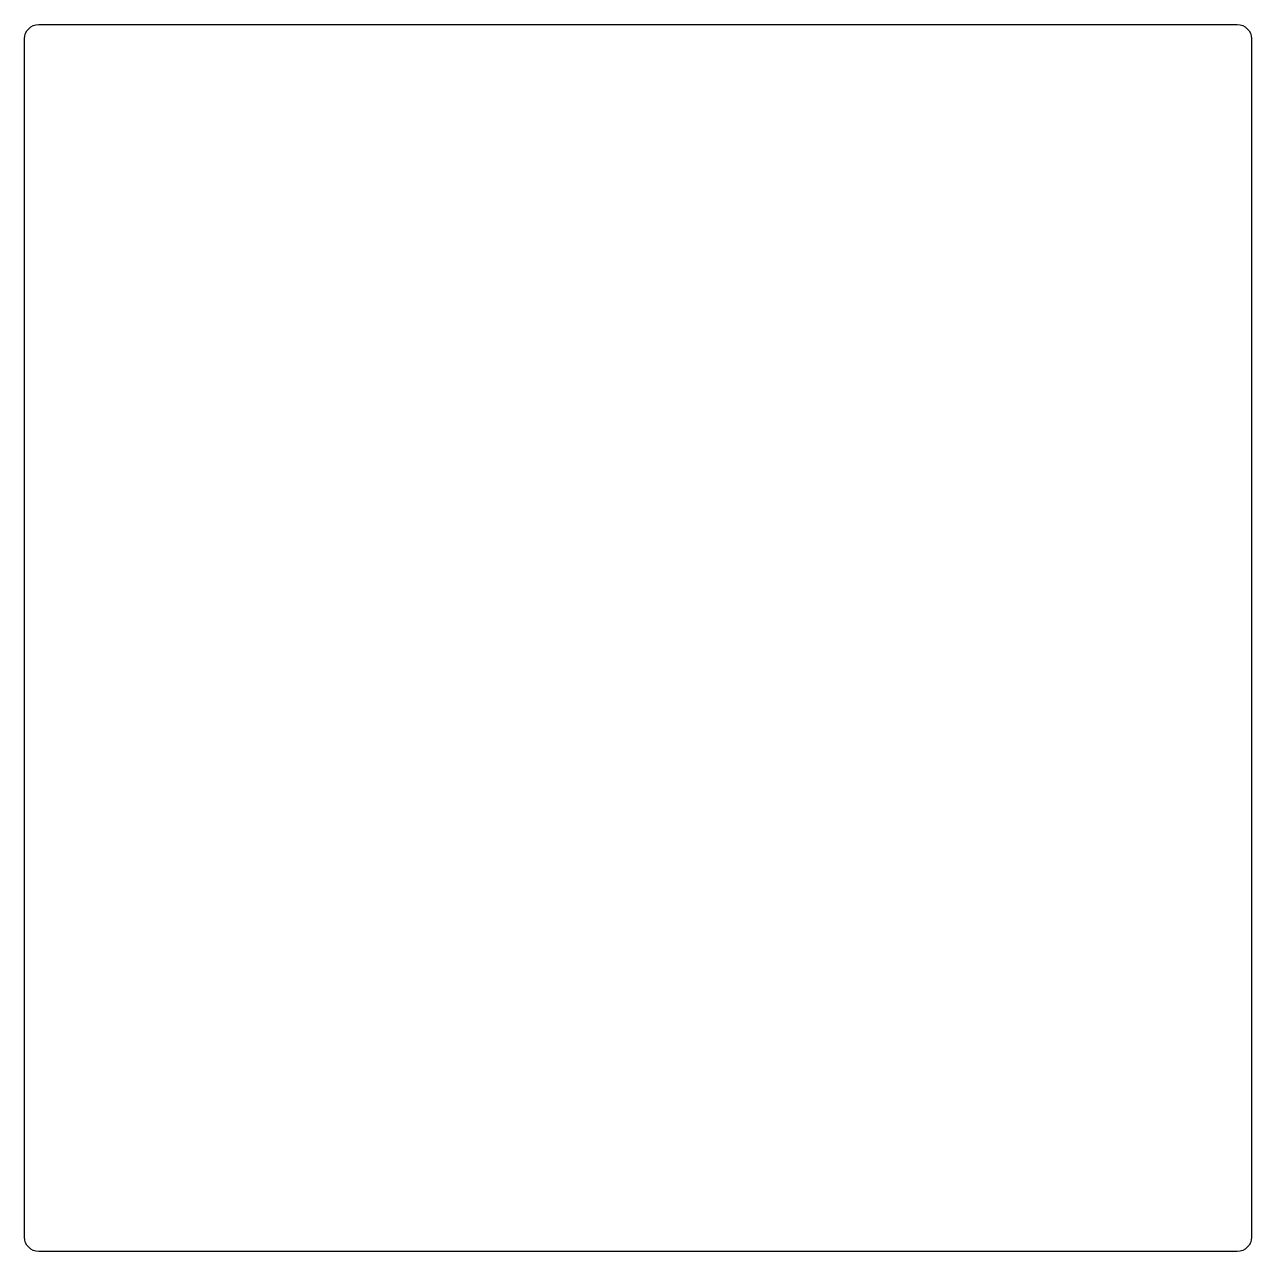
# Model space of a CAD drawing. Header units: millimetres. Extents: x -146 to 26, y -179 to -7.
import ezdxf

# ---------------------------------------------------------------- set-up
doc = ezdxf.new("R2010")
doc.units = ezdxf.units.MM
doc.layers.get('0').update_dxf_attribs({"linetype": 'CONTINUOUS'})

msp = doc.modelspace()

# ---------------------------------------------------------------- linework, layer by layer
msp.add_lwpolyline([(24.28, -6.63, -0.414214), (26.28, -8.63), (26.28, -177.13, -0.414214), (24.28, -179.13), (-144.22, -179.13, -0.414214), (-146.22, -177.13), (-146.22, -8.63, -0.414214), (-144.22, -6.63)], format="xyb", close=True)
msp.add_lwpolyline([(24.28, -6.63, -0.414214), (26.28, -8.63), (26.28, -177.13, -0.414214), (24.28, -179.13), (-144.22, -179.13, -0.414214), (-146.22, -177.13), (-146.22, -8.63, -0.414214), (-144.22, -6.63)], format="xyb", close=True)

doc.saveas('drawing.dxf')
